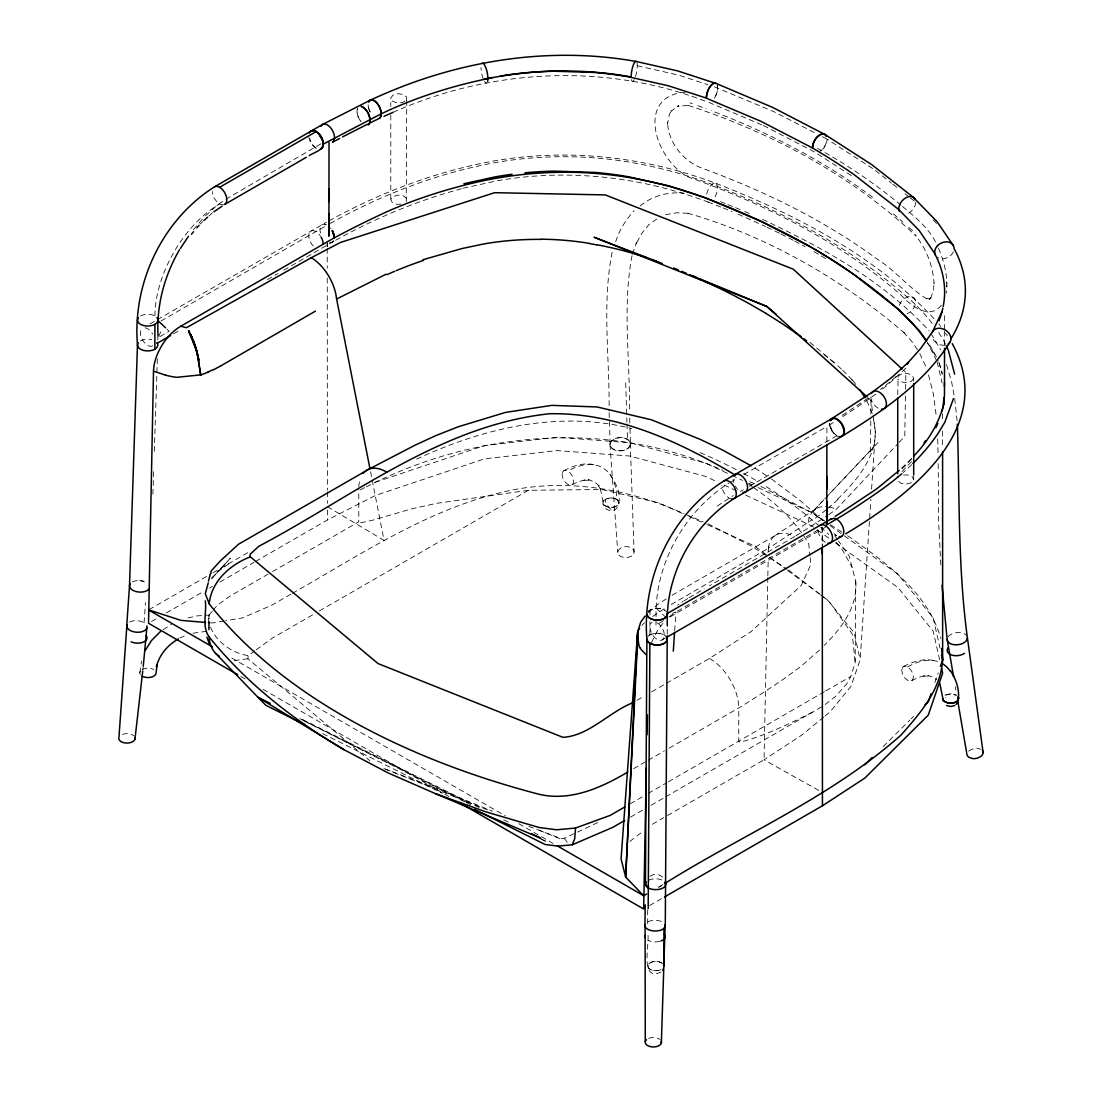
<?xml version="1.0" encoding="UTF-8"?>
<svg xmlns="http://www.w3.org/2000/svg" width="1102" height="1102" viewBox="0 0 1102 1102"><rect width="100%" height="100%" fill="white"/><g stroke="black" fill="none" stroke-linecap="round" stroke-linejoin="round"><path stroke-width="0.75" stroke-dasharray="5 3.75" d="M208.967 629.848L208.967 627.727M208.967 627.479L208.967 618.332M208.967 616.225L208.967 615.012L196.817 615.922L185.949 618.484M647.687 909.935L647.687 925.225M826.872 441.53L826.899 426.543L833.567 422.424M944.524 344.885L944.538 331.137M944.538 329.429L944.552 312.252M157.834 340.063L157.848 336.757M656.021 620.013L655.993 625.082L665.842 619.393M656.034 616.638C654.932 563.632 684.549 511.369 729.001 483.062M649.877 634.917L649.96 621.624M650.001 614.971L650.028 609.985M667.261 634.187L667.302 627.534M825.205 704.509L835.495 696.409L846.598 684.08L850.84 676.435L855.18 662.509L855.744 581.457L849.16 556.014L838.539 541.041M870.773 420.757L870.387 452.963L873.418 447.329L828.759 494.619M870.856 413.966L871.021 400.412L868.707 397.905M905.472 395.976L904.77 436.337L898.957 442.536M905.596 389.254L905.885 372.435L903.351 370.107M767.818 577.558L764.03 759.788L665.222 816.83M767.846 575.836L768.204 558.645M768.342 551.771L768.425 548.328L811.885 519.951M152.875 494.192L153.729 468.474M154.294 451.324L156.842 374.17M156.911 372.462L157.352 358.742M855.744 581.457C857.783 606.83 841.377 628.484 824.227 645.345M938.518 248.308C944.51 262.345 948.367 277.883 946.246 293.201M674.658 630.688L675.912 611.968L671.573 613.704M825.04 716.011L830.164 711.796L850.992 686.353L860.166 659.643L869.533 519.965M869.643 518.257L870.897 499.358M871.586 489.054L875.36 432.356L873.073 415.55M144.059 622.74L145.505 602.642M142.916 669.396L143.274 666.104M139.816 672.854L141.538 660.938M406.266 100.351L406.748 97.155L403.552 94.524L398.18 93.684L393.138 95.047L390.783 97.954L390.783 106.55M406.266 201.79L406.748 97.155M897.731 394.681L898.213 376.002L902.152 373.73L907.69 373.454L912.249 375.3L913.696 378.399L913.696 381.843M671.201 604.488L768.425 548.259L768.783 546.013M632.025 255.636C622.272 306.838 630.137 359.527 629.449 411.28M612.12 252.234C601.788 304.441 609.764 358.191 609.089 410.977M768.425 548.259L769.21 544.278A36.614 21.448 59.3 0 1 794.501 536.674L709.495 585.754M254.879 650.759L248.17 655.621L247.936 658.776L369.776 760.642M615.701 241.751C619.2 230.111 625.936 219.711 634.049 210.757M632.52 254.163L636.529 242.399L635.689 244.713L641.612 233.569L648.899 224.615L658.376 217.907M934.895 682.482L938.215 672.812M651.516 642.549L657.756 629.986L664.189 621.597M160.851 331.867L158.041 337.694L169.212 331.234L166.746 328.919M400.935 204.132L396.775 204.338L392.216 202.492L390.783 199.393L393.138 196.473L398.18 195.123L403.552 195.949L406.748 198.58M913.696 378.399L911.34 381.32L906.299 382.67L900.913 381.843L897.731 379.212M913.696 474.673L913.696 479.838L911.34 482.745L906.299 484.109L900.913 483.268L897.731 480.637M212.204 578.137L230.387 558.177L211.777 578.316M212.204 611.348L208.278 616.073C209.091 636.984 228.651 652.439 248.17 655.621M213.182 610.177L217.108 605.453L230.084 596.086L268.144 574.114M283.793 270.183L332.212 242.22L333.81 240.332M193.36 229.684L204.256 216.97M911.382 458.776L900.43 469.3M911.547 461.6L901.216 472.345M211.584 578.398L217.108 572.241L230.084 562.874M837.575 499.165C858.417 478.998 882.123 450.87 873.404 419.325M828.663 514.634A948.519 547.625 0 0 0 831.197 512.898L836.253 509.399L897.799 443.775M877.95 442.632L812.298 512.031L827.588 495.859M941.342 305.323C928.862 320.723 910.224 305.047 900.692 294.689C841.101 242.729 769.485 206.611 695.582 179.612C659.01 170.039 631.005 96.356 685.389 92.141M905.844 368.178L887.454 385.011A361.608 208.774 0 0 1 882.385 389.089M819.599 649.987L800.327 666.875L782.806 679.59A1151.507 664.823 0 0 1 738.753 707.952L665.801 750.076M883.129 746.633L909.963 719.992M911.189 718.779L913.627 716.355M648.568 612.643L657.591 604.543L669.92 596.568M200.123 224.037L202.616 221.764M208.829 216.116L212.562 212.727M205.495 215.854L217.852 204.683L224.491 200.151M571.966 484.797L579.073 481.45L586.347 479.659L583.922 480.183L590.7 480.334L588.358 479.618L594.336 481.781L599.185 485.886L597.408 484.205L600.921 490.004L600.163 487.635L603.579 504.537C607.464 508.325 614.709 508.339 618.553 504.468L618.511 500.804C614.613 497.002 607.367 496.988 603.524 500.873L602.904 502.664C602.822 509.317 611.596 513.394 616.349 508.628C623.553 498.076 616.142 481.905 608.827 473.047M661.145 972.033C638.926 982.268 650.249 942.83 647.687 933.063M616.789 499.344C612.643 497.346 606.968 497.374 603.579 500.804L603.524 504.468C607.367 508.339 614.613 508.325 618.511 504.537L619.172 502.664L616.789 499.344A69.151 39.92 -60 0 0 567.888 471.119M968.686 751.206L969.347 750.655A8.155 4.973 -10.9 0 1 980.766 749.305M823.759 717.058L801.981 734.951L764.03 759.788L819.516 790.864M668.886 617.01L675.912 611.968M640.124 206.005C652.04 195.743 668.57 191.596 684.025 193.139M629.958 841.349L643.086 831.321M256.229 649.781L272.332 638.113L315.007 613.47M677.62 605.081L678.846 604.213M461.518 188.759C416.349 200.757 372.338 219.491 332.074 242.302A10.166 5.868 60 0 0 333.52 240.925L332.253 242.206M652.673 616.417L665.663 607.877M815.535 509.11L775.519 535.255M717.292 506.052L733.298 495.569M225.814 199.242L321.619 143.384M163.22 629.71L171.444 624.255M821.582 706.864L665.815 796.746M842.217 415.371L870.759 396.389A10.166 6.378 55.3 0 0 881.49 409.214M666.434 683.281L709.468 658.431L751.082 631.625L801.306 585.355L810.852 564.513L810.149 557.708M681.959 602.174L682.965 601.554M683.97 600.907L687.689 598.606M839.38 436.805A10.166 5.868 60 0 1 836.735 435.855L831.638 430.483L829.641 423.347A10.166 6.033 58.6 0 0 837.038 435.676M672.137 595.218L776.979 534.498M689.108 597.752L704.206 588.812M404.944 101.109L402.326 102.624L396.775 102.899L392.216 101.067L390.783 97.954M150.01 323.933L155.961 320.503M157.448 319.635L326.481 222.205M161.044 320.999L327.129 225.111L324.484 224.174A10.166 5.868 60 0 0 322.046 236.351M173.579 333.81L179.53 330.366M267.414 279.646L277.828 273.627M149.169 609.585L211.543 573.577M213.03 572.723L249.617 551.592M151.497 621.528L157.448 618.098M166.361 612.946L203.526 591.485M209.476 588.055L212.452 586.333M219.89 582.049L254.08 562.309M255.568 561.441L327.404 519.979L375.314 495.528L484.439 458.873L557.033 450.58L629.765 456.021L705.542 476.408L717.884 482.166M272.525 571.58L358.77 521.783L358.77 488.572M290.9 594.185L272.208 604.984L242.688 617.864L225.772 620.715M292.347 593.358C362.351 553.603 431.13 506.934 511.232 490.197C569.734 478.516 630.399 489.371 684.246 513.808M319.428 610.921L528.409 490.294L601.94 489.495L659.272 503.049L682.675 513.601M730.488 482.208L737.899 477.924M743.836 474.494L826.899 426.543M740.351 491.506L743.313 489.784M749.25 486.368L836.735 435.855M677.275 611.183L822.244 527.486L822.285 545.683M670.085 616.941L825.37 527.293M662.233 639.904L665.209 638.182M637.039 700.252L644.353 696.023M651.668 691.808L664.947 684.135M633.595 768.659L645.304 761.895M648.238 760.215L664.341 750.917M597.794 822.547L564.417 838.236L560.877 838.594L528.905 826.376M630.165 803.854L643.843 795.961M648.238 793.426L666.944 782.627M668.418 781.773L824.365 691.725M825.839 690.885L850.84 676.435M630.509 817.133L643.747 809.488M651.103 805.245L664.341 797.6M652.288 824.31L663.79 817.656M658.528 887.124L662.977 884.548M649.601 905.568L662.977 897.841M330.132 223.486C381.333 194.765 436.888 173.427 494.674 162.71A234.588 135.436 0 0 1 629.352 162.132L636.997 163.495A308.712 178.235 0 0 1 711.892 184.378M812.449 712.305C789.004 723.807 765.311 735.723 739.924 742.252L738.753 741.164L738.753 707.952M329.016 220.841C379.97 192.575 435.249 171.843 492.566 161.167C567.31 147.985 645.028 156.512 715.859 183.345A10.166 4.587 -69.1 0 1 713.958 198.594M360.34 489.88L364.831 487.594M366.332 486.822C475.651 430.675 609.558 419.421 722.953 470.444M563.825 470.706C573.123 465.843 584.156 462.082 594.653 464.865M903.502 666.545C912.8 661.682 923.834 657.922 934.317 660.704M911.629 680.637L918.737 677.289L926.011 675.498L923.6 676.022L930.363 676.16L928.022 675.457L934 677.62L936.438 679.658M416.639 459.121C483.062 428.141 559.251 409.972 631.79 428.595M393.194 112.28C491.189 68.531 605.838 62.649 706.41 101.577M179.722 638.058L186.569 635.165M944.951 695.183L950.709 693.805L956.467 695.183L950.709 693.805L944.951 695.183A8.141 4.697 60 0 0 945.392 697.979M375.314 482.235L484.439 445.594L557.033 437.287L629.765 442.728L705.542 463.129L730.227 474.631M331.661 242.481L329.774 242.66L332.212 242.22M463.129 188.235L496.795 180.852C567.475 168.344 640.951 176.637 707.925 202.01A10.166 4.587 -69.1 0 0 709.826 202.203M193.043 633.182L207.3 631.17M247.936 658.776L233.679 660.649M665.47 214.752L676.89 212.755L689.935 213.389L687.992 213.265C767.75 236.379 842.19 279.261 904.921 333.479L902.993 331.55L912.318 342.088L917.608 350.009M224.078 621.005L212.231 623.002L207.286 622.575M528.409 490.294L436.351 503.38L411.804 508.807L371.884 520.392L359.996 522.913L358.77 521.783M903.53 475.1L907.69 474.893L912.249 476.739L913.696 479.838M139.665 580.534L146.841 582.545M637.259 65.748L678.777 75.184L707.897 84.689M324.484 224.174L325.82 224.491M559.899 838.622L536.867 829.324M689.99 102.954L692.318 103.643M714.371 86.81L774.403 111.894L814.833 132.805M697.759 105.64L706.106 108.781M661.572 962.749C657.398 960.737 651.681 960.765 648.307 964.264L648.265 967.79C651.599 971.372 657.384 971.413 661.572 969.388C657.384 971.399 651.599 971.372 648.265 967.79L648.265 964.333C652.108 960.365 659.547 960.352 663.39 964.333M720.501 201.68L726.301 203.98M715.928 183.304C796.484 214.862 876.214 256.174 935.626 320.406M707.994 201.969L721.645 207.341M487.663 809.929L382.945 768.19L440.166 789.831L492.47 811.196M727.843 204.6L732.472 206.46M723.16 207.934L732.1 211.653M735.544 207.699L740.103 209.6M749.842 481.739L754.594 483.737M685.816 514.469L703.172 521.756M761.868 124.87L708.076 102.059A10.166 4.587 -69.1 0 0 709.922 102.279M738.051 214.132L765.546 226.502M744.677 211.501L752.143 214.794M762.598 219.408C822.891 247.84 883.956 281.12 929.248 330.999M688.915 516.411L706.079 524.139M707.636 524.841L754.443 545.945L768.204 556.111M731.769 475.348L742.555 480.376M748.726 483.255L751.812 484.687M757.983 487.566L811.967 512.733L824.792 521.026M724.055 485.032L736.398 490.789M745.641 495.101L811.967 526.012L816.127 528.988M766.978 227.164L779.596 233.321M464.617 801.76L304.152 721.052M466.146 802.504L470.733 804.749M541.054 839.063L548.7 842.796M302.458 719.468L479.163 807.546M503.752 819.805L508.366 822.106M299.703 718.642L471.835 804.446M540.999 838.925L548.686 842.754M322.679 733.629L442.301 793.247M781.001 234.01L793.178 240.264M817.422 148.315C847.011 164.708 875.236 183.731 901.216 205.413M760.917 486.395L811.967 512.733L823.056 520.654M707.897 523.753L752.804 546.895L768.549 557.075M822.326 136.689L826.817 139.004A10.166 5.841 -60.3 0 1 819.681 151.484M763.452 125.545L814.626 152.007M794.707 241.049L805.107 246.696M231.792 658.018L505.377 815.907M518.753 823.635L552.956 843.361M240.718 676.449L245.167 679.025M263.02 689.315L448.872 796.581M813.979 251.711L818.414 254.273M327.404 506.686L384.047 540.407L372.187 480.059M821.362 255.967L827.175 259.549M754.953 468.102L770.119 478.034M872.646 168.51L827.092 139.169A10.166 5.909 -59.7 0 1 822.519 149.486M817.601 153.922L851.998 176.086M830.495 524.704L841.9 532.073M847.603 535.765C885.264 562.309 927.567 591.829 940.86 638.513M769.981 557.998L787.159 569.114M788.591 570.037L819.241 593.73M771.483 478.957L801.002 501.217L826.004 523.354M835.33 534.883L836.638 535.779L833.994 533.671M829.985 525.613L897.896 574.17L933.201 617.919L939.992 648.155M817.519 529.979L829.985 538.906M835.523 542.859L897.896 587.462L933.201 631.212L939.62 659.767M748.589 483.985L752.335 486.671M753.575 487.566C775.422 502.843 795.492 520.599 808.73 544.099L809.97 556M769.582 557.13L786.084 569.348M787.462 570.368L821.858 595.796M823.235 596.816L828.745 600.879L852.204 633.981L855.18 662.509M875.401 170.493L891.546 183.166M892.882 184.227L896.918 187.395M904.99 193.732L909.012 196.9M910.362 197.961L914.398 201.129M824.062 354.61L836.707 364.776M820.563 594.777L828.47 601.045L854.146 632.865L860.166 659.643M809.915 342.378L834.737 363.054M902.51 206.473C916.285 218.044 930.97 229.753 937.871 247.027M893.336 213.857L902.91 222.149M819.392 525.985L803.303 512.609A524.827 303.009 0 0 0 764.829 485.775M908.833 227.411L912.897 231.089M868.472 398.111L871.021 400.412L872.853 413.856M837.74 365.685L842.754 370.258M820.604 527.032L828.745 534.456M656.062 608.18L666.118 617.547M933.118 219.863L936.59 223.403M854.821 382.89L849.036 376.636A249.355 141.869 0.7 0 1 855.731 384.419M330.435 227.949L331.068 228.734M836.225 542.198L842.658 550.325L852.204 567.558M834.09 433.747L831.142 429.573M938.863 323.905L940.736 326.523M945.433 333.066L947.321 335.683M927.567 342.791L936.507 357.255M834.682 535.6L837.575 539.677M830.701 428.623L830.026 426.763L832.506 431.819M931.011 333.493L940.571 349.692M564.417 838.236L568.508 844.38M832.203 431.378L829.544 424.174M929.661 345.009L934.276 352.874A226.654 130.849 0 0 1 938.257 361.139M866.764 400.797L872.674 414.435M945.571 344.361L943.271 340.077A308.67 178.207 0 0 0 937.706 331.068M919.757 353.604L925.584 366.043M936.576 360.561L928.958 345.436A291.52 168.303 0 0 0 927.264 342.763M937.155 361.952L942.155 383.055M946.522 364.666L951.618 381.953L954.415 396.844M928.545 374.969L933.311 393.786L936.424 417.259M939.152 362.93L942.196 374.418M370.548 471.684L371.856 478.378M955.31 686.739L955.889 690.127M954.69 398.525L957.087 420.744M829.544 423.402L829.654 424.986M609.957 444.547L617.795 552.598M940.805 564.913L938.656 522.307L938.174 461.545M937.692 438.954L938.091 454.189M630.289 443.996A10.166 6.612 -2.3 0 1 615.095 450.126A10.166 6.612 -2.3 0 1 614.985 438.679A10.166 6.612 -2.3 0 1 630.289 443.996L634.091 551.923M629.669 418.14L629.945 426.722M630 428.444L630.496 443.886A10.166 6.612 -2.3 0 1 615.274 450.002A10.166 6.612 -2.3 0 1 615.219 438.555A10.166 6.612 -2.3 0 1 630.496 443.886M625.688 382.807L626.942 422.176M626.997 423.884L627.493 439.299M609.144 412.644L610.164 444.395M946.783 281.809L946.797 283.214M946.811 284.977L946.825 286.534M942.582 413.76L942.582 422.355M942.582 430.965L942.596 448.17M822.244 527.486L822.271 545.697M327.211 246.641L327.198 241.682L327.211 246.641L327.239 243.322M327.211 248.294L327.253 268.158M327.253 278.103L327.39 490.128M327.39 491.781L327.39 503.38M390.783 115.145L390.783 199.393M327.404 510.006L327.404 519.979M208.967 615.123L208.967 618.58M208.967 621.115L208.967 624.407M208.967 624.958L208.967 631.047M938.876 362.654A226.654 130.849 0 0 1 942.306 373.385M875.828 394.075A361.608 208.774 0 0 1 869.023 398.952L867.315 400.136A921.851 532.225 0 0 1 840.785 417.865M611.045 509.303A8.141 4.697 60 0 1 605.287 499.344M948.023 636.901A10.166 6.089 -6.6 0 1 957.321 632.548A10.166 6.089 -6.6 0 1 966.592 635.551M842.644 370.3A247.702 140.918 0.7 0 1 848.939 376.664M808.193 522.5A36.614 23.059 55 0 1 826.528 506.603M828.979 506.948A36.614 23.059 55 0 1 836.253 509.413M838.071 499.344A328.671 187.96 0.7 0 1 827.464 508.725M826.293 509.689A328.671 187.96 0.7 0 1 812.436 520.199M641.915 625.481A69.233 43.873 0.5 0 1 644.546 622.726M795.851 535.847A943.56 544.76 0 0 0 815.769 523.243A948.519 547.625 0 0 0 826.101 516.37M911.588 458.707A371.581 214.532 0 0 1 901.202 469.741M358.797 486.808A40.678 23.059 60.9 0 1 360.313 478.64M700.156 452.605A524.827 303.009 0 0 1 736.659 469.865M743.602 473.516A524.827 303.009 0 0 1 754.443 479.508A524.827 303.009 0 0 1 758.383 481.836M709.468 658.445A40.678 23.9 59.1 0 1 738.739 707.939M825.357 542.294A10.166 5.868 60 0 1 818.166 529.842M731.714 498.958A10.166 5.868 60 0 1 721.879 485.555M737.706 489.384A10.166 5.868 60 0 1 735.268 486.134M733.657 482.4A10.166 5.868 60 0 1 733.161 479.053M313.299 246.063A10.166 5.868 60 0 1 309.676 232.178A10.166 5.868 60 0 1 320.296 235.787M316.026 148.26A10.166 5.868 60 0 1 308.835 135.808M637.039 63.076A10.166 2.493 -79.7 0 1 635.331 77.002M634.201 79.647A10.166 2.493 -79.7 0 1 631.363 79.606M717.209 85.157A10.166 4.587 -69.1 0 1 714.055 98.684A10.166 4.587 -69.1 0 0 717.278 85.116M706.671 194.172A10.166 4.587 -69.1 0 1 715.873 183.345M486.891 82.843A10.166 2.81 78.3 0 1 484.467 81.369M483.199 78.752A10.166 2.81 78.3 0 1 481.023 67.539M370.093 112.018A10.166 5.317 64.3 0 1 369.018 109.484M368.633 108.203A10.166 5.317 64.3 0 1 368.178 104.828M370.134 112.005A10.166 5.276 64.6 0 1 368.233 104.8M224.725 204.407A10.166 5.868 60 0 1 216.887 201.694A10.166 5.868 60 0 1 212.452 191.459M154.927 315.998A91.521 52.841 -60 0 1 184.227 236.531M185.219 235.222A91.521 52.841 -60 0 1 219.642 203.911M316.343 148.081A10.166 5.703 61.4 0 1 309.855 138.866M360.34 120.821A10.166 5.276 64.6 0 1 357.503 108.519A10.166 5.317 64.3 0 0 361.112 121.867M896.091 376.498A352.929 203.76 0 0 1 880.402 389.392M944.924 345.215A10.166 7.81 31.9 0 1 932.499 337.983M953.409 251.738A10.166 7.921 -28.6 0 1 937.526 257.427M915.734 202.176A10.166 6.929 -48.9 0 1 907.263 213.733M907.566 666.944A69.151 39.92 -60 0 1 939.179 662.082M899.287 305.309A10.166 6.929 -48.9 0 1 909.288 296.493A10.166 6.929 -48.9 0 1 915.583 303.174A10.166 6.929 -48.9 0 1 907.166 313.643M932.223 323.451A308.67 178.207 0 0 0 907.208 297.03A716.011 413.388 0 0 0 838.291 246.145A578.206 333.823 0 0 0 813.069 231.131A716.011 413.388 0 0 0 711.961 184.337M911.726 464.617A363.109 209.642 0 0 1 903.075 472.606M872.619 197.313A656.021 378.757 0 0 0 814.102 158.908A664.685 383.758 0 0 0 711.121 110.613M659.726 941.383A10.166 5.358 0.7 0 1 647.921 940.282M661.572 885.719A8.141 6.64 0 0 1 658.817 887.193M650.07 876.324A8.141 6.64 0 0 1 663.39 878.569M140.395 674.576A8.141 4.697 0 0 1 140.395 671.118M142.199 669.534A8.141 4.697 0 0 1 153.715 669.534M129.692 622.024A10.166 5.772 4.3 0 1 145.492 623.856M132.474 581.911A10.166 5.785 3.7 0 1 143.701 581.181M140.45 340.835A10.166 5.896 0.2 0 1 151.704 339.623M140.546 315.971A10.166 5.896 0.2 0 1 157.076 317.844M647.88 611.872A10.166 5.854 0 0 1 657.205 608.332A10.166 5.854 0 0 1 666.545 611.872M647.728 636.736A10.166 5.909 0.4 0 1 657.067 633.209A10.166 5.909 0.4 0 1 666.393 636.818M647.88 611.817A10.166 5.909 0.4 0 1 664.41 610.053M648.417 880.305A10.166 5.427 0.6 0 1 662.798 880.429M649.877 634.972A10.166 5.854 0 0 1 664.258 634.986M647.907 921.823A10.166 5.345 0.7 0 1 662.288 921.947M648.651 1038.373A8.169 4.725 0 0 1 660.015 1039.558M122.515 734.387A8.169 4.725 0 0 1 133.81 735.805M152.723 345.849A10.166 5.868 60 0 1 142.557 339.981A10.166 5.868 60 0 1 142.557 328.231M144.996 327.79A10.166 5.868 60 0 1 152.723 334.113M657.15 622.795A10.166 5.868 60 0 1 664.093 637.259A10.166 5.868 60 0 1 653.555 636.212A10.166 5.868 60 0 1 652.067 622.299M667.55 122.226L667.537 123.768L669.451 114.098L671.958 109.856L670.953 111.316L678.791 105.627L677.22 106.384L688.778 105.296L687.262 105.089C771.056 132.392 851.557 175.342 916.051 235.993L915.059 234.85C926.327 248.487 933.008 265.899 934.055 283.545L934.041 282.14L933.587 290.239L930.556 298.546L931.727 296.617L929.261 299.124L931.08 297.939L928.091 299.193L930.24 298.862L924.661 298.201L926.754 298.835C908.571 287.87 895.086 270.128 876.875 258.929C823.318 219.56 762.956 190.398 700.665 167.669C682.593 160.203 668.184 142.117 667.55 122.226M631.749 556.014L628.402 557.309A8.072 4.67 0 0 1 620.206 556.179L618.098 554.072A8.155 5.648 -3.9 0 1 622.396 547.281A8.155 5.648 -3.9 0 1 632.562 548.727A8.155 5.648 -3.9 0 1 631.749 556.014M562.199 473.502A8.141 4.697 60 0 0 570.01 485.155A8.141 4.697 60 0 0 571.47 474.618A8.141 4.697 60 0 0 562.199 473.502M901.877 669.327A8.141 4.697 60 0 0 909.687 680.995A8.141 4.697 60 0 0 911.134 670.443A8.141 4.697 60 0 0 901.877 669.327"/><path stroke-width="1.5" d="M663.955 966.068L663.955 928.366M826.762 523.161L826.872 444.864M944.524 348.315L944.483 394.695A226.654 130.849 0 0 1 942.058 411.101M328.933 201.57L328.961 189.076M328.892 235.718L329.03 142.434M826.734 523.174L826.776 501.506M826.803 489.012L826.831 476.519M154.831 349.196L154.927 324.346M645.276 1041.404L645.097 924.619A10.166 5.358 0.7 0 0 655.208 931.025A10.166 5.358 0.7 0 0 665.085 924.716M158.054 336C156.346 305.819 164.281 275.775 179.516 249.741M648.183 908.654L649.877 643.265M667.247 635.84L665.277 925.763M667.316 625.867C665.195 575.754 691.932 525.392 734.152 498.517L841.818 436.364A10.166 5.868 60 0 0 842.741 426.46A10.166 5.868 60 0 0 834.09 418.305L831.652 418.746L723.986 480.899C671.545 513.945 641.763 577.627 646.888 639.077L645.441 884.121L648.431 887.978M644.945 925.584L645.207 904.825M642.521 180.067C586.25 168.441 527.417 169.956 471.615 183.387A372.035 214.794 0 0 0 380.521 214.656L366.87 221.199A950.447 548.741 0 0 0 333.644 238.197L180.769 326.22C169.336 333.066 161.002 344.416 156.388 356.786A35.333 20.415 -60 0 0 153.509 371.154L148.522 623.25L237.743 674.727M459.286 802.587L643.651 908.998L646.323 768.011M647.026 734.841L647.439 714.95M665.112 926.713L661.338 1043.084M638.086 631.281L625.647 877.054L643.651 895.706L646.626 893.997M635.262 680.237L625.647 877.054L621.073 858.926L637.603 632.314L635.427 676.807M943.464 404.544L943.78 397.877M944.359 386.21L944.524 382.876M673.308 651.117L674.548 632.396M126.716 625.95L129.499 585.878L137.474 344.995C132.199 283.517 162.146 219.849 214.559 186.803L322.597 124.43L370.134 100.268M624.82 806.953L610.177 815.397L575.519 828.043L574.748 838.65L572.269 844.779L557.929 846.116L545.035 844.463L474.494 809.309M146.828 628.099L143.274 666.104M142.737 671.049L134.94 739.346M309.345 133.039A10.166 5.868 60 0 1 316.026 131.648C319.291 133.755 321.619 137.061 322.721 140.767C326.164 149.762 314.552 151.897 309.249 155.616M942.596 451.613L942.637 659.919C940.736 690.1 920.184 713.187 901.257 734.841C831.17 797.269 743.34 834.255 664.465 883.694M627.741 772.047C601.444 787.737 570.409 801.609 539.236 794.322A660.291 381.209 0 0 1 209.16 603.8C211.377 581.319 230.235 564.555 250.347 556.854L378.096 663.597L562.998 737.362C589.184 735.681 609.075 712.112 632.644 702.787M208.43 581.126L211.212 570.946L220.565 560.698L238.5 544.25L368.963 469.135L415.234 445.084L436.13 435.483L458.336 426.736L505.446 412.423L551.703 405.371L596.995 406.941L651.186 419.738L700.018 439.271L722.843 450.181L751.068 465.774M208.278 582.862L205.289 593.702L209.215 603.786M637.617 632.121L640.675 622.217L645.056 616.087M931.025 693.778L928.27 701.836L924.606 705.459M940.433 666.366L942.637 659.919L941.687 648.389M662.77 970.27L663.335 968.603M950.268 670.553C956.205 679.011 959.773 690.072 958.23 700.293C954.387 704.178 947.141 704.164 943.243 700.362L939.827 683.474M958.85 698.503L958.175 696.629L958.175 700.362C954.291 704.164 947.031 704.178 943.188 700.293L942.568 698.503M944.083 403.208C938.959 423.443 928.008 441.379 913.544 456.269M953.478 398.607L944.827 422.273L938.546 432.659A363.109 209.642 0 0 1 912.911 463.46M873.087 391.582L891.917 377.311L908.571 362.103L906.602 364.266L920.804 348.356L932.499 331.867L941.976 311.646M311.411 130.89A10.166 5.703 61.4 0 1 321.274 136.923A10.166 5.703 61.4 0 1 321.274 148.674L322.693 146.883L320.558 149.018M322.445 147.296L322.032 147.985M839.752 436.571A10.166 6.033 58.6 0 0 842.259 424.353A10.166 6.033 58.6 0 0 830.15 420.565L832.795 418.333M145.202 650.511L151.566 640.482L160.479 631.529M180.411 248.405L188.497 236.269M924.013 442.921L925.652 440.566M950.296 341.675C924.33 383.055 883.115 410.991 842.259 436.089M201.225 374.79L208.044 372.242M830.04 420.633L832.203 418.485M191.417 234.271L193.594 231.709M196.859 227.866L199.035 225.318M956.026 704.467L957.652 702.704M864.822 764.802L872.15 757.529M899.218 470.416L876.531 489.012L835.178 516.439M203.856 220.634L207.589 217.246M830.619 519.455L833.994 518.229L836.638 519.166A10.166 5.868 60 0 1 843.705 529.993A10.166 5.868 60 0 1 839.283 536.715M831.638 418.746L830.701 419.545L834.09 418.305M213.912 211.804L222.025 206.253M873.059 391.609L831.803 418.65M178.304 638.995C167.752 644.918 159.377 654.808 156.415 666.641L156.98 665.002L156.098 672.854A8.141 4.697 0 0 1 151.07 677.193A8.141 4.697 0 0 1 142.199 676.173M664.465 896.987L822.436 805.782L864.822 778.081L928.27 715.115L942.637 673.198L941.507 668.17M845.689 533.85C909.742 495.459 998.164 428.058 952.252 343.631M220.937 365.795L315.434 311.136M220.855 365.85L213.581 369.735M219.642 187.299L316.343 131.482M323.217 144.114L381.14 113.878A352.929 203.76 0 0 1 487.897 78.6A224.436 129.581 0 0 1 631.157 76.947A10.166 2.493 -79.7 0 1 633.03 65.817A10.166 2.493 -79.7 0 1 636.364 61.505L677.496 70.859L715.956 83.435A10.166 4.587 -69.1 0 0 709.826 86.962A10.166 4.587 -69.1 0 0 706.368 97.651M306.287 157.324L224.725 204.407A10.166 5.868 60 0 0 224.725 192.671A10.166 5.868 60 0 0 214.559 186.803M157.2 343.273L170.603 335.531M149.169 609.585L148.522 609.957L212.466 646.86M735.544 475.293C679.438 441.447 616.376 412.575 549.691 413.732C440.965 425.138 352.337 497.016 258.846 546.261L250.223 554.154L249.989 556.221A5.207 3.003 0 0 0 250.347 556.854M666.958 613.704L831.555 518.67M825.357 525.682L843.402 514.992A907.8 524.111 0 0 0 877.591 492.387L879.313 491.175A362.09 209.049 0 0 0 897.868 477.056M666.71 637.328L841.721 536.275M624.614 820.535L612.85 827.327L572.269 844.779M902.083 368.95L793.247 269.177L605.329 194.916L494.619 192.685L340.353 242.495L311.301 257.703L186.458 327.707L180.769 326.22M339.664 138.425L332.46 142.213A10.166 5.703 61.4 0 0 331.358 128.727A10.166 5.703 61.4 0 0 321.04 126.303M342.543 136.91L367.379 124.251M370.355 122.79L379.253 118.424A10.166 5.317 64.3 0 0 378.275 104.883A10.166 5.276 64.6 0 0 368.688 102.073A10.166 5.317 64.3 0 1 378.275 104.883A10.166 5.276 64.6 0 1 379.253 118.424M386.182 274.15L336.62 299.014L369.886 468.322M370.093 100.282C452.454 61.616 546.303 45.32 636.364 61.519M383.937 116.357L393.194 112.28M954.773 705.542L950.709 706.52L946.646 705.542M201.101 374.832L176.747 377.325A48.97 30.939 -3.5 0 1 171.251 376.485L169.364 376.085A67.608 41.931 -3 0 1 165.452 375.079M422.906 259.741L461.903 248.57L483.861 243.941A185.343 104.731 1 0 1 541.192 239.382M463.901 183.731L494.44 177.023A227.756 131.496 0 0 1 512.168 174.281M484.26 79.11L492.346 77.512M148.825 609.916L180.852 620.357L205.633 622.437M575.519 828.043L556.703 829.778L539.236 827.533L485.941 811.885L435.386 793.619L387.959 772.846L344.017 749.704L257.896 697.249L215.524 653.307C211.419 648.858 209.297 643.017 209.215 636.997C201.501 626.583 206.969 612.616 205.289 600.797M589.418 243.556L596.692 244.864M165.424 375.121L153.522 371.14M651.585 259.535L656.379 261.298M662.206 263.502L594.074 237.233L766.785 306.452L775.932 314.07M692.703 275.886L697.428 277.842M700.583 279.137L766.785 306.452L867.205 396.968M435.386 793.619L540.627 838.181L531.412 833.594M270.197 703.379L257.896 697.249L265.94 705.349L304.276 724.455M824.723 134.361L772.516 107.349L716.024 83.394A10.166 4.587 -69.1 0 0 709.895 86.92A10.166 4.587 -69.1 0 0 706.437 97.623M810.507 246.848L760.752 221.185L705.308 197.726L668.749 185.811L629.38 176.94A225.717 130.325 0 0 0 595.121 172.435L554.499 171.127A227.756 131.496 0 0 0 524.91 172.835M811.912 147.668L760.669 121.192L705.142 97.706L668.515 85.804L629.09 76.947A225.152 129.995 0 0 0 594.763 72.47L554.086 71.217A227.811 131.524 0 0 0 500.377 76.093M812.67 248.088L808.827 245.898A686.932 396.596 0 0 0 708.131 199.035L704.522 197.671A292.071 168.62 0 0 0 642.521 180.067M557.419 845.937L643.651 895.706M811.843 247.606L816.637 250.43A703.2 405.991 0 0 1 854.091 274.618L898.502 309.318L918.972 330.283L926.727 340.876M811.981 147.709L816.789 150.547A703.806 406.335 0 0 1 854.312 174.791L898.764 209.545L919.206 230.538L934.482 253.171A226.447 130.739 0 0 1 943.174 306.604M813.428 248.529L814.929 249.424A686.381 396.279 0 0 1 896.091 307.554L898.461 309.634A291.52 168.303 0 0 1 926.383 341.413M766 313.381L749.98 304.097A638.761 366.622 0.3 0 0 703.475 280.803M344.017 749.704C293.284 719.868 246.214 683.061 209.215 636.997M824.971 134.499L871.751 164.639L913.255 197.258L937.099 221.709L953.409 245.622M780.271 322.349L801.278 336.744M215.524 653.307L219.298 656.172M804.019 338.769L806.692 340.876M158.137 320.82L165.52 327.762M646.185 654.726L641.943 650.345A66.368 40.526 -4.2 0 1 639.835 647.714M318.671 133.769L322.046 138.893L319.966 135.284M190.219 333.768L194.834 344.747L198.98 360.23L194.847 344.733L188.566 330.724L193.525 341.152L197.175 352.392L200.716 374.969L197.051 352.365L191.417 336.22M188.566 330.738L197.189 352.392L194.847 344.733M188.869 331.261L189.282 331.977M332.46 230.952L333.493 233.307M321.274 137.351L320.558 136.125L322.721 140.767M946.26 345.835L948.34 350.271L954.663 374.212M190.701 334.732L192.134 337.791M206.9 637.149L209.311 643.912M941.507 654.877L942.637 659.919M953.561 676.587L947.169 639.394A10.166 6.089 -6.6 0 0 957.252 644.794A10.166 6.089 -6.6 0 0 967.404 637.934C957.776 567.007 959.704 495.473 957.349 424.174M957.624 700.266L966.922 754.388A8.072 4.656 0 0 0 969.278 757.432L972.901 758.644A8.155 4.973 -10.9 0 0 981.138 756.124A8.155 4.973 -10.9 0 0 982.461 750.669M336.592 298.917L335.834 294.055A36.614 20.814 60.7 0 0 311.301 257.703M334.319 237.564L332.212 230.483A10.166 5.868 60 0 1 334.292 238.294M967.432 637.934L983.122 752.583M942.045 585.327L947.141 639.422M637.273 635.716L639.27 646.75A57.235 34.975 -4.4 0 0 640.014 647.659M822.285 547.35L822.436 805.782M822.271 547.35L822.285 553.975M913.696 383.565L913.696 474.673M897.731 398.125L897.731 473.764M937.816 423.402A226.654 130.849 0 0 1 935.763 427.824M942.83 308.229A226.447 130.739 0 0 1 938.973 320.834M213.32 369.556A77.223 43.543 -5.3 0 1 207.81 372.035M386.926 274.687A329.112 186.982 0.4 0 1 394.668 271.299M396.073 270.706A329.112 186.982 0.4 0 1 423.567 260.375M541.192 239.203A180.329 101.852 1 0 1 589.501 243.404M596.774 244.713A248.487 141.373 0.7 0 1 647.329 257.882M673.68 268.048A638.761 366.622 0.3 0 1 678.474 270.004M681.642 271.312A638.761 366.622 0.3 0 1 686.381 273.31M689.521 274.646A638.761 366.622 0.3 0 1 701.946 280.115M765.904 313.436A631.832 362.723 0.3 0 1 780.175 322.39M859.656 389.612A249.355 141.869 0.7 0 1 865.042 397.836M637.865 631.239A48.061 29.947 -1.2 0 1 638.389 630.275M638.692 629.738A48.061 29.947 -1.2 0 1 639.559 628.402M363.261 473.295A40.678 23.059 60.9 0 1 387.009 472.276M820.274 525.186A10.166 5.868 60 0 1 831.363 532.9A10.166 5.868 60 0 1 828.001 543.231M723.986 480.899A10.166 5.868 60 0 1 735.075 488.627A10.166 5.868 60 0 1 731.714 498.958M735.268 474.397A10.166 5.868 60 0 1 746.357 482.111A10.166 5.868 60 0 1 742.996 492.442M321.026 236.944A10.166 5.868 60 0 1 323.134 244.024M333.534 233.762A10.152 5.579 61.4 0 1 333.892 235.112M482.029 63.296A10.166 2.81 78.3 0 1 486.354 69.164A10.166 2.81 78.3 0 1 487.663 81.259M826.583 136.4A10.166 5.909 -59.7 0 0 818.497 135.904A10.166 5.909 -59.7 0 0 812.615 147.42A10.166 5.841 -60.3 0 1 818.331 135.808A10.166 5.841 -60.3 0 1 826.321 136.249M871.351 393.552A10.166 6.378 55.3 0 1 884.148 396.913A10.166 6.378 55.3 0 1 881.462 409.214M932.499 331.867A10.166 7.81 31.9 0 1 946.646 330.917A10.166 7.81 31.9 0 1 948.161 344.044M950.971 338.755A244.782 141.318 0 0 0 954.084 248.556A10.166 7.921 -28.6 0 0 942.568 242.495A10.166 7.921 -28.6 0 0 935.364 255.003M899.411 211.488A10.166 6.929 -48.9 0 1 904.163 198.883A10.166 6.929 -48.9 0 1 915.17 199.338M942.141 663.528A69.151 39.92 -60 0 1 950.199 671.146M964.457 653.362A10.166 6.089 -6.6 0 1 951.591 655.029A10.166 6.089 -6.6 0 1 948.023 647.797M901.794 473.722A363.109 209.642 0 0 1 897.868 477.056M146.194 635.537A10.166 5.772 4.3 0 1 143.301 642.163A10.166 5.772 4.3 0 1 131.097 641.819M664.437 934.524A10.166 5.358 0.7 0 1 660.897 941.012M645.138 937.526A10.166 5.358 0.7 0 1 645.097 935.515M146.855 625.936A10.166 5.772 4.3 0 1 136.786 632.245A10.166 5.772 4.3 0 1 126.923 624.834L118.947 737.362A8.169 4.725 0 0 0 126.799 743.079A8.169 4.725 0 0 0 134.981 737.513M148.977 589.033A10.166 5.785 3.7 0 1 135.615 591.457A10.166 5.785 3.7 0 1 130.339 583.605M156.98 342.694A10.166 5.896 0.2 0 1 147.627 350.904A10.166 5.896 0.2 0 1 138.315 342.639M157.063 317.817A10.166 5.868 0 0 1 147.737 326.027A10.166 5.868 0 0 1 138.397 317.817M664.947 882.123A10.166 5.427 0.6 0 1 655.621 889.631A10.166 5.427 0.6 0 1 646.282 881.972M661.296 1041.252A8.169 4.725 0 0 1 651.847 1046.886A8.169 4.725 0 0 1 646.433 1039.696M328.919 214.077L328.864 235.828L328.919 214.077M368.894 115.035A10.166 5.276 64.6 0 0 361.125 106.412A10.166 5.317 64.3 0 1 368.95 115.007A10.166 5.317 64.3 0 1 368.109 124.857A10.166 5.276 64.6 0 0 368.894 115.035M657.219 620.054A10.166 5.854 0 0 0 667.385 614.2A10.166 5.909 0.4 0 1 657.219 620.109A10.166 5.854 0 0 1 647.053 614.2A10.166 5.909 0.4 0 0 657.219 620.109M659.12 644.918A10.166 5.909 0.4 0 0 666.393 636.818A10.166 5.854 0 0 1 659.12 644.863A10.166 5.854 0 0 1 646.888 639.119A10.166 5.909 0.4 0 0 659.12 644.918"/></g></svg>
